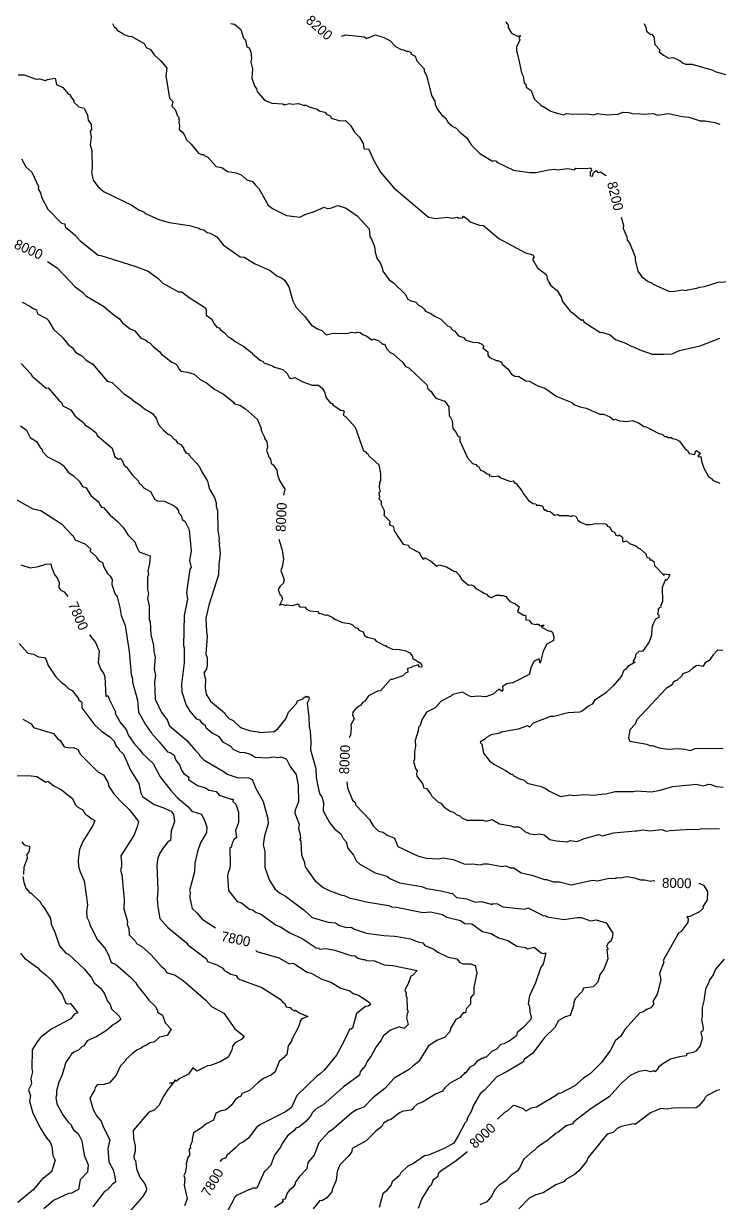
# Model space of a CAD drawing. Extents: x 9339 to 13216, y 3769 to 6935.
# Drawn here: x 10746 to 11283, y 4616 to 5526 of the extents above; entities that cross this region are included whole.
import ezdxf
from ezdxf.enums import TextEntityAlignment as Align

# ---------------------------------------------------------------- set-up
doc = ezdxf.new("R2010")
doc.units = 0
doc.header["$MEASUREMENT"] = 0
for name, color, linetype in [('DTM_SURFACE_CON', 9, 'Continuous'), ('DTM_SURFACE_ICON', 251, 'Continuous'), ('DTM_TEXT_ICON', 251, 'Continuous')]:
    doc.layers.add(name, color=color, linetype=linetype)
doc.styles.add('TMODELF', font='tmodelf')

msp = doc.modelspace()

# ---------------------------------------------------------------- linework, layer by layer
at = {"layer": 'DTM_SURFACE_CON', "linetype": 'Continuous', "flags": 128}
for points, elevation in [([(10814.46, 5526.04), (10815.77, 5523.34), (10816.77, 5522.8), (10817.97, 5520.87), (10822.33, 5518.34), (10823.07, 5517.43), (10827.46, 5515.94), (10828.81, 5516.24), (10838.84, 5510.71), (10840.28, 5507.63), (10843.76, 5505.92), (10846.68, 5501.79), (10851.63, 5497.14), (10856.27, 5491.54), (10855.48, 5485.53), (10858.46, 5468.35), (10861.03, 5465.84), (10860.23, 5462.17), (10862.73, 5459.77), (10864.48, 5454.72), (10865.76, 5453.54), (10865.25, 5452.68), (10865.96, 5451.53), (10865.52, 5449.96), (10866.15, 5447.09), (10865.86, 5444.19), (10868.1, 5442.37), (10869.94, 5439.84), (10871.46, 5436.21), (10875.02, 5433.02), (10880.88, 5426.08), (10883.08, 5425.07), (10884.73, 5425.05), (10885.74, 5423.88), (10887.61, 5423.18), (10894.52, 5415.66), (10898.82, 5415.03), (10903.09, 5411.87), (10909.77, 5410.83), (10913.81, 5409.38), (10918.03, 5405.45), (10922.51, 5404.03), (10924.65, 5401.17), (10927.28, 5398.84), (10934.5, 5385.77), (10937.93, 5383.19), (10948.74, 5377.77), (10958.82, 5376.56), (10963.48, 5378.88), (10969.52, 5380.75), (10977.75, 5384.22), (10980.08, 5383.39), (10982.52, 5383.6), (10988.18, 5385.51), (10994.69, 5383.43), (11003.11, 5377.74), (11012.33, 5367.69), (11012.89, 5361.61), (11014.31, 5359.57), (11016.61, 5354.02), (11016.97, 5349.69), (11018.23, 5344.98), (11020.85, 5341.36), (11022.44, 5337.56), (11022.94, 5334.85), (11027.84, 5328.2), (11031.11, 5325.96), (11040.1, 5317.07), (11042.35, 5313.41), (11043.96, 5312.32), (11048.38, 5310.96), (11050.61, 5308.74), (11053.01, 5307.43), (11054.96, 5305.63), (11055.93, 5303.99), (11059.58, 5302.64), (11063.08, 5300.19), (11067.66, 5297.9), (11072.84, 5292.75), (11075.55, 5291.77), (11075.76, 5290.77), (11077.14, 5289.05), (11078.2, 5288.94), (11081.29, 5285.06), (11085.19, 5283.8), (11087.13, 5281.81), (11092.5, 5280.12), (11096.46, 5279.94), (11099.34, 5278.72), (11100.82, 5277.18), (11100.14, 5275.83), (11103.94, 5272.58), (11104.09, 5270.14), (11104.93, 5268.64), (11110.39, 5265.93), (11111.64, 5266.04), (11114.6, 5264.72), (11114.96, 5263.14), (11119.59, 5259.36), (11122.3, 5255.56), (11124.7, 5253.93), (11127.96, 5253.56), (11133.21, 5250.29), (11135.91, 5250.04), (11142.46, 5246.36), (11148.07, 5244.57), (11157.22, 5238.27), (11168.76, 5233.65), (11170.91, 5231.9), (11175.28, 5230.16), (11179.94, 5229.3), (11190.44, 5224.66), (11193.43, 5224.61), (11197.96, 5222.57), (11201.05, 5220.31), (11202.52, 5220.63), (11205.43, 5219.52), (11211.11, 5219.07), (11215.39, 5219.6), (11220.21, 5217.98), (11224.53, 5215.02), (11225.99, 5214.89), (11235.47, 5209.86), (11238.66, 5208.93), (11240.13, 5207.34), (11241.75, 5207.4), (11243.14, 5206.6), (11245.33, 5206.53), (11246.44, 5205.87), (11249.07, 5205.43), (11251.78, 5203.84), (11255.95, 5198.02), (11258.08, 5196.68), (11259.4, 5194.35), (11263.72, 5193.57), (11264.15, 5195.75), (11265.02, 5196.63), (11267.73, 5194.43), (11265.95, 5192.09), (11266.19, 5191.72), (11268.39, 5191.89), (11268.84, 5188.28), (11270.54, 5182.85), (11274.15, 5176.49), (11277.37, 5174.35), (11277.32, 5173.78), (11282.82, 5171.4)], 2474.98), ([(10905.52, 5526.1), (10908.43, 5525.44), (10913.55, 5521.3), (10915.59, 5514.8), (10917, 5513.14), (10918.15, 5508.02), (10919.78, 5507.25), (10921.08, 5503.85), (10921.76, 5499.25), (10921.2, 5496.32), (10922.52, 5491.09), (10922.01, 5483.92), (10923.85, 5477.81), (10925.47, 5475.61), (10925.96, 5473.56), (10931.65, 5466.97), (10937.32, 5464.56), (10945.85, 5464.14), (10946.93, 5463.36), (10951.05, 5464.34), (10953.09, 5463.9), (10957.9, 5464.19), (10962.39, 5462.76), (10963.17, 5463.17), (10966.05, 5461.73), (10972.22, 5459.88), (10973.75, 5458.53), (10978.33, 5457.74), (10979.44, 5455.98), (10982.36, 5454.89), (10983.45, 5452.91), (10989.85, 5450.97), (10994.27, 5451.26), (10998.19, 5447.1), (11001.01, 5442.06), (11004.96, 5438.45), (11007.78, 5433.36), (11008.44, 5429.47), (11009.71, 5429.06), (11011.95, 5429.39), (11016.19, 5419.71), (11021.05, 5411.2), (11031.43, 5399.26), (11058.21, 5376.5), (11063.82, 5375.69), (11072.66, 5376.59), (11076.52, 5375.85), (11080.62, 5376.55), (11081.49, 5375.78), (11084.4, 5376.1), (11085.23, 5377.29), (11088.39, 5375.18), (11090.01, 5372.99), (11097.58, 5370.38), (11100.63, 5370.05), (11112.51, 5360.11), (11133.13, 5349.06), (11138.68, 5347.64), (11139.64, 5345.77), (11138.35, 5344.27), (11142.19, 5337.41), (11148.99, 5332.48), (11149.82, 5330.4), (11149.58, 5329.9), (11150.91, 5326.47), (11152.58, 5323.79), (11157.55, 5319.93), (11160.63, 5314.8), (11161.66, 5311.57), (11167.36, 5304.05), (11170.13, 5302.37), (11174.05, 5298.56), (11176.35, 5297.18), (11176.88, 5297.57), (11178.24, 5295.46), (11190.47, 5287.94), (11192.71, 5287.69), (11198.23, 5285.87), (11202.48, 5282.11), (11210.2, 5279.29), (11215.06, 5276.74), (11216.33, 5276.57), (11221.15, 5274.12), (11230.63, 5271), (11239.45, 5270.77), (11246.28, 5271.26), (11251.84, 5273.7), (11267.7, 5277.4), (11283.03, 5283.22)], 2487.17), ([(11117.75, 5527.53), (11118.53, 5525.87), (11119, 5526.38), (11119.06, 5525.51), (11119.64, 5525.09), (11119.73, 5523.02), (11122.14, 5518.6), (11126.83, 5516.33), (11129, 5516.83), (11128.81, 5515.94), (11127.78, 5515.38), (11128.55, 5513.47), (11125.99, 5507.88), (11126.02, 5505.12), (11128.27, 5496.83), (11129.99, 5487.92), (11131.14, 5485.46), (11132.12, 5480.21), (11133.36, 5479.26), (11133.55, 5476.83), (11137.52, 5474.26), (11139.75, 5468.01), (11145.8, 5461.94), (11146.47, 5462.32), (11152.66, 5458.44), (11157.34, 5456.76), (11162.65, 5455.56), (11164.31, 5456.46), (11170.16, 5455.99), (11180.17, 5456.36), (11185.64, 5455.57), (11188.6, 5456.59), (11195.78, 5455.63), (11204.25, 5456.12), (11208.32, 5457.67), (11212.75, 5457.45), (11216.41, 5456.37), (11220.27, 5456.62), (11223.53, 5455.95), (11231.66, 5456.46), (11234.98, 5455.42), (11243.64, 5456.65), (11253.88, 5454.33), (11258.92, 5453.74), (11267.73, 5450.98), (11271.55, 5450.88), (11279, 5449.69), (11282.88, 5448.48)], 2511.55), ([(11224.52, 5526.02), (11225.78, 5522.91), (11226.27, 5520.19), (11229.71, 5517.53), (11230.56, 5517.84), (11231.91, 5515.73), (11232.77, 5509.92), (11236.77, 5505.59), (11236.12, 5504.18), (11239.51, 5501.52), (11243.5, 5499.36), (11246.97, 5499.67), (11252.24, 5497.26), (11254.22, 5495.61), (11256.53, 5494.53), (11261.7, 5494.58), (11277.58, 5490.1), (11279.26, 5488.9), (11288.19, 5486.41)], 2523.74), ([(10741.57, 5486.46), (10746.29, 5486.51), (10755.53, 5483.14), (10758.19, 5483.29), (10762.8, 5482.06), (10764.3, 5482.92), (10770.2, 5483.92), (10771.21, 5479.09), (10776.09, 5476.55), (10780.42, 5471.59), (10782.1, 5471.08), (10782.01, 5469.93), (10784.55, 5466.24), (10784.7, 5465.38), (10788.54, 5461.66), (10792.62, 5460.8), (10795.06, 5455.33), (10795.7, 5451.56), (10797.95, 5448.16), (10798.14, 5444.3), (10797.33, 5442.87), (10797.86, 5438.48), (10797.23, 5432.53), (10798.5, 5428.04), (10798.84, 5414.18), (10798.28, 5411.06), (10799.61, 5405.15), (10803.11, 5400.36), (10808.13, 5396.06), (10829.4, 5385.88), (10835.13, 5381.99), (10838.72, 5380.71), (10840.46, 5379.14), (10850.16, 5374.91), (10858.06, 5372.44), (10873.87, 5370.21), (10881.07, 5368.09), (10881.95, 5367.34), (10884.96, 5366.77), (10887.59, 5364.9), (10889.79, 5364.29), (10894.94, 5361.37), (10899.78, 5355.29), (10912.97, 5346.09), (10916.07, 5345.82), (10924.61, 5340.68), (10936.14, 5335.54), (10941.22, 5331.39), (10945.35, 5329.48), (10947.41, 5327.83), (10950.46, 5322.8), (10953.48, 5312.1), (10956.15, 5306.95), (10962.69, 5299.88), (10967.93, 5293.36), (10972.48, 5290.53), (10975.9, 5289.06), (10979.38, 5285.75), (10984.61, 5287.07), (10995.45, 5286.94), (10998.93, 5287.89), (11002.1, 5287.37), (11002.7, 5287.79), (11005.61, 5287.51), (11007.5, 5286.04), (11010.72, 5284.82), (11014.73, 5281.71), (11015.3, 5282.65), (11019.53, 5281.52), (11022.8, 5278.61), (11024.18, 5278.53), (11026.36, 5274.87), (11028.76, 5272.21), (11031.03, 5271.24), (11038.3, 5264.4), (11040.45, 5261.51), (11043.01, 5260.36), (11056.97, 5247.12), (11057.62, 5244.23), (11060.22, 5242.18), (11061.79, 5239.4), (11063.91, 5236.92), (11070.74, 5234.56), (11073.92, 5230.32), (11074.03, 5223.27), (11074.92, 5222.49), (11076.37, 5219.36), (11076.93, 5213.47), (11079.42, 5210.58), (11080.89, 5207.72), (11082.27, 5207.18), (11082.27, 5204.13), (11088.34, 5190.93), (11092.15, 5186.62), (11094.65, 5185.77), (11095.53, 5184.64), (11096.96, 5183.94), (11098.2, 5181.43), (11100.65, 5180.62), (11103.49, 5178.69), (11105.24, 5178.34), (11105.11, 5176.99), (11108.65, 5176.54), (11112, 5177.15), (11114.04, 5175.4), (11121.39, 5172.65), (11123.39, 5173.19), (11124.78, 5171.36), (11125.78, 5171), (11130.23, 5165.56), (11131.37, 5163.07), (11135.25, 5157.92), (11138.71, 5155.8), (11141.07, 5155.53), (11141.59, 5154.47), (11143.82, 5154.46), (11146.11, 5153.63), (11147.44, 5150.5), (11148.22, 5150.99), (11149.79, 5149.72), (11151.94, 5149.61), (11155.3, 5146.77), (11157.87, 5147.11), (11159.38, 5146.5), (11166.32, 5146.38), (11167.94, 5145.74), (11169.48, 5146.33), (11171.88, 5146), (11173.36, 5142.7), (11175.96, 5140.98), (11179.94, 5139.54), (11183.68, 5139.52), (11186.73, 5140.22), (11194.81, 5140.03), (11195.77, 5139.35), (11196.36, 5138.08), (11198.13, 5137.38), (11199.5, 5134.62), (11201.8, 5133.66), (11202.79, 5131.37), (11204.42, 5130.84), (11205.21, 5131.49), (11207.78, 5129.69), (11207.83, 5126.5), (11208.51, 5126.17), (11211.06, 5126.93), (11213.23, 5124.86), (11218.25, 5122.94), (11220, 5121.37), (11221.45, 5120.81), (11226.02, 5116.65), (11226.04, 5115.5), (11226.95, 5114.12), (11228.6, 5113.75), (11228.83, 5111.99), (11229.71, 5112.41), (11231.97, 5110.82), (11232.54, 5107.83), (11239.95, 5100.19), (11239.78, 5101.29), (11244.48, 5101), (11243.08, 5097.91), (11241.49, 5096.23), (11241.12, 5096.95), (11238.48, 5090.9), (11238.72, 5080.04), (11237.2, 5076.52), (11237.38, 5075.74), (11236.18, 5075.23), (11235.94, 5074.33), (11235.09, 5073.78), (11235.68, 5073.04), (11234.85, 5070.46), (11235.93, 5069.57), (11235.89, 5067.65), (11233.4, 5066.45), (11231.3, 5062.35), (11230.61, 5059.55), (11230.24, 5054.2), (11228.49, 5049.04), (11223.52, 5041.77), (11220.37, 5041.55), (11218.23, 5039.35), (11217.69, 5036.85), (11215.92, 5033.8), (11217.7, 5033.34), (11211.89, 5030.04), (11210.23, 5027.64), (11208.54, 5026.64), (11207.21, 5022.52), (11200.64, 5014.96), (11195.12, 5009.54), (11186.27, 5003.7), (11184.45, 5000.73), (11181.61, 4999.21), (11176.83, 4995.35), (11174.69, 4994.7), (11166.05, 4994.27), (11154.99, 4991.31), (11152.29, 4991.37), (11139, 4986.14), (11136.2, 4983), (11134.5, 4984.21), (11127.5, 4981.5), (11114.22, 4979.34), (11113.29, 4978.35), (11106.56, 4977.21), (11102.97, 4975.05), (11101.41, 4973.52), (11098.34, 4971.9), (11098.05, 4971.23), (11099.32, 4969.92), (11100.52, 4963.13), (11105.31, 4957.16), (11108.61, 4954.52), (11117.5, 4949.74), (11121.95, 4946.79), (11123.11, 4946.94), (11123.54, 4945.94), (11127.76, 4943.38), (11131.93, 4942.12), (11134.38, 4939.96), (11145, 4937.43), (11149.05, 4935.53), (11151.09, 4934.02), (11160.09, 4929.65), (11167.62, 4930.81), (11170.38, 4930.41), (11177.96, 4931.25), (11186.6, 4930.56), (11188.88, 4931.26), (11194.98, 4931.54), (11202.27, 4933.56), (11216.44, 4933.57), (11218.33, 4934.09), (11230.34, 4933.22), (11236.98, 4934.44), (11246.77, 4937.44), (11264.99, 4939.05), (11270.25, 4937.78), (11274.36, 4939), (11276.1, 4938.89), (11280.2, 4937.34), (11285.6, 4936.93)], 2462.78), ([(10744.32, 5421.57), (10747.49, 5415.4), (10752.3, 5411.24), (10757.36, 5400.37), (10757.09, 5398.56), (10759.01, 5395.39), (10759.58, 5392.03), (10764.59, 5382.68), (10775.06, 5371.99), (10777.56, 5371.34), (10777.99, 5369.17), (10785.43, 5363.02), (10789.52, 5358.43), (10803.5, 5347.28), (10805.4, 5347.12), (10831.66, 5338.82), (10841.99, 5334.99), (10849.75, 5329.32), (10853.23, 5325.66), (10865.29, 5318.97), (10867.94, 5318.98), (10873.55, 5314.68), (10886.26, 5306.59), (10886.68, 5305.42), (10886.6, 5300.94), (10891.1, 5297.8), (10892.6, 5294.48), (10894.98, 5291.79), (10896.61, 5291.19), (10897.39, 5290.02), (10900.87, 5287.42), (10903.57, 5284.37), (10906.18, 5283), (10909.03, 5280.56), (10915.66, 5276.81), (10921.74, 5272.27), (10922.41, 5271.07), (10928.39, 5266.32), (10930.69, 5265.29), (10931.23, 5264.28), (10937.93, 5261.96), (10939.44, 5260.92), (10945.88, 5259.04), (10949.15, 5255.87), (10950.78, 5252.9), (10951.96, 5252.18), (10955.05, 5252.83), (10961.33, 5249.53), (10968.41, 5246.94), (10973.46, 5246.89), (10976.25, 5244.61), (10977.89, 5241.89), (10979.32, 5237.25), (10982.49, 5232.99), (10983.77, 5232.94), (10984.57, 5231.56), (10990.49, 5227.69), (10992.49, 5227.41), (10993.22, 5226.52), (10992.47, 5223.74), (10994.15, 5222.82), (11001.61, 5214.59), (11008.17, 5196.19), (11009.71, 5195.47), (11010.59, 5194.24), (11011.47, 5193.89), (11012.05, 5192.56), (11019.78, 5185.49), (11021.22, 5178.77), (11021.12, 5173.24), (11020.53, 5171.88), (11020.27, 5168.07), (11020.97, 5165.05), (11020.01, 5163.94), (11020.36, 5160.45), (11019.88, 5159.21), (11021.62, 5157.37), (11021.57, 5154.98), (11023.91, 5150.35), (11024.08, 5147.44), (11023.62, 5146.65), (11028.5, 5141.95), (11027.99, 5139.2), (11030.88, 5138.21), (11031.87, 5134.14), (11033.18, 5132.75), (11033.96, 5130.86), (11038.71, 5124.35), (11042.47, 5123.57), (11043.53, 5121.66), (11051.01, 5117.98), (11052.79, 5114.61), (11053.89, 5113.81), (11053.43, 5113.32), (11054.67, 5112.8), (11055.44, 5113.78), (11059.72, 5111.44), (11064.73, 5107.24), (11066.44, 5108.23), (11072.13, 5106.73), (11078.19, 5103.28), (11079.31, 5103.15), (11081.98, 5100.41), (11083.71, 5097.29), (11089.13, 5092.63), (11091.06, 5092.99), (11092.9, 5092.03), (11094.77, 5089.97), (11099.02, 5087.9), (11100.91, 5086.41), (11102.9, 5085.84), (11104.34, 5084.12), (11107.01, 5082.94), (11107.76, 5083.78), (11110.36, 5084.89), (11112.51, 5084.83), (11112.68, 5085.23), (11113.76, 5084.62), (11115.85, 5084.78), (11117.78, 5083.98), (11120.94, 5080.11), (11125.34, 5078.25), (11128.09, 5076.05), (11126.87, 5072.33), (11131.53, 5069.61), (11132.92, 5069.48), (11133.38, 5067.76), (11133.23, 5065.99), (11135.78, 5065.68), (11137.76, 5062.97), (11141.02, 5062.2), (11141.63, 5062.6), (11143.16, 5062.51), (11143.72, 5061.34), (11146.95, 5061.98), (11147.17, 5061.55), (11145.28, 5060.34), (11151.32, 5057.29), (11152.42, 5057.34), (11153.77, 5056.29), (11154.96, 5052.64), (11154.64, 5049.95), (11149.59, 5047.24), (11146.67, 5041.81), (11144.4, 5032.52), (11143.49, 5035.86), (11139.81, 5034.06), (11137.38, 5029.71), (11135.98, 5023.85), (11123.29, 5017.31), (11118.58, 5016.65), (11115.19, 5014.37), (11115.67, 5011.95), (11114.99, 5010.74), (11112.47, 5012.31), (11107.96, 5008.68), (11102.51, 5006.6), (11096.58, 5007.06), (11091.54, 5006.45), (11089.83, 5006.93), (11084.39, 5010.22), (11077.04, 5008.31), (11076.66, 5007.74), (11076.15, 5007.91), (11076.06, 5007.21), (11067.85, 5003.16), (11063.44, 4998.09), (11056.69, 4994.66), (11053.08, 4988.65), (11051.87, 4984.39), (11050.58, 4983.12), (11050.32, 4980.32), (11047.84, 4972.87), (11048.1, 4968.39), (11047.33, 4964.24), (11047.42, 4958.42), (11046.72, 4956.72), (11048.28, 4951.09), (11049.36, 4949.03), (11048.89, 4947.03), (11049.22, 4945.37), (11053.93, 4939.04), (11054.38, 4936.32), (11056.71, 4935.66), (11060.13, 4931.37), (11060.79, 4929.89), (11065.43, 4925.44), (11067.76, 4924.49), (11069.95, 4921.64), (11075, 4918.41), (11077.89, 4917.26), (11079.54, 4915.76), (11082.45, 4914.58), (11084.02, 4913.17), (11087.87, 4911.23), (11100.49, 4911.25), (11102.69, 4910.64), (11107.21, 4911.9), (11113, 4908.41), (11122.05, 4906.9), (11123.48, 4906.26), (11127.52, 4906.14), (11129.75, 4905.18), (11132.47, 4902.48), (11136.35, 4900.92), (11140.18, 4900.2), (11144.11, 4900.83), (11147.37, 4899.91), (11151.83, 4896.54), (11156.95, 4895.34), (11164.85, 4894.69), (11167.77, 4895.65), (11172.56, 4894.97), (11178.5, 4897.28), (11189.53, 4900.32), (11192.4, 4899.21), (11200.99, 4901.51), (11217.91, 4903.24), (11219.14, 4903), (11223.59, 4903.86), (11229.04, 4903.19), (11238.12, 4904.07), (11241.42, 4902.83), (11244.33, 4903.41), (11259.95, 4904.49), (11265.67, 4904.08), (11269.19, 4904.9), (11282.73, 4904.74)], 2450.59), ([(10744.65, 5310.98), (10751.23, 5307.73), (10752.71, 5306.28), (10755.78, 5305.06), (10756.53, 5302.09), (10763.63, 5298.3), (10764.87, 5297.11), (10768.93, 5290.1), (10776.16, 5283.61), (10780.15, 5278.36), (10783.54, 5275.85), (10785.95, 5272.44), (10790.69, 5269.68), (10794.19, 5266.17), (10799.14, 5263.28), (10810.41, 5250.15), (10814.09, 5248.99), (10823.02, 5240.63), (10829.59, 5236.28), (10829.81, 5235.43), (10835.59, 5231.84), (10839.25, 5228.63), (10845.25, 5225.2), (10848.08, 5221.55), (10849.96, 5216.66), (10853.76, 5212.26), (10857.28, 5209.22), (10859.33, 5208.2), (10862.15, 5205.18), (10863.09, 5204.72), (10864.48, 5202.37), (10867.35, 5200.92), (10869.57, 5198.08), (10869.23, 5197.87), (10870.89, 5194.7), (10873.29, 5194.05), (10873.31, 5193.15), (10881.4, 5184.56), (10883.39, 5180.02), (10887.61, 5173), (10889.03, 5167.22), (10893.19, 5160.2), (10894.34, 5156.3), (10894.51, 5153.37), (10895.49, 5150.3), (10895.82, 5134.86), (10896.78, 5128.74), (10896.55, 5126.88), (10896.94, 5125.17), (10896.65, 5124.21), (10897.5, 5117.04), (10896.48, 5108.34), (10896.28, 5100.59), (10888.68, 5077.17), (10886.55, 5067.28), (10886.94, 5056.87), (10887.51, 5053.29), (10886.48, 5039.42), (10887.51, 5036.94), (10887.44, 5030.73), (10886.91, 5028.18), (10884.96, 5024.76), (10886.19, 5020.21), (10886, 5013.33), (10886.74, 5008.5), (10890.05, 5003.15), (10900.81, 4994.29), (10901.78, 4992.43), (10904.6, 4989.65), (10907.63, 4988.23), (10913.27, 4982.8), (10920.99, 4980.16), (10926.99, 4979.52), (10928.08, 4978.88), (10939.06, 4979.67), (10942.1, 4981.93), (10948.12, 4989.59), (10950.11, 4994.7), (10956.48, 5001.47), (10957.09, 5003.35), (10961.53, 5005.04), (10961.56, 5005.58), (10963.92, 5007.08), (10964.96, 5006.17), (10965.49, 5006.66), (10966.14, 5006.08), (10965.87, 5004.21), (10964.7, 5001.62), (10965.91, 4990.84), (10966.05, 4983.58), (10966.85, 4980.08), (10967.56, 4971.47), (10967.13, 4965.72), (10971.27, 4951.2), (10971.57, 4944.16), (10973.52, 4933.86), (10974.47, 4931.33), (10976.03, 4929.34), (10977.08, 4924.81), (10976.87, 4918.44), (10981.86, 4909.55), (10985.68, 4904.77), (10990.63, 4900.7), (10992.43, 4897.32), (10994.79, 4894.7), (10995.88, 4889.65), (11000.28, 4884.43), (11002.55, 4879.78), (11005.23, 4877.37), (11017.04, 4870.71), (11026.15, 4868.15), (11028.45, 4866.35), (11035.9, 4862.95), (11052.85, 4860.09), (11056.84, 4858.51), (11067.71, 4856.94), (11076.81, 4854.69), (11079.84, 4851.66), (11087.82, 4850.54), (11094.25, 4848.18), (11098.92, 4848.55), (11107.45, 4846.31), (11107.61, 4847), (11111.42, 4846.82), (11115.46, 4844.41), (11132.47, 4842.71), (11134.75, 4843.61), (11143.65, 4839.4), (11146.85, 4837.41), (11148.52, 4837.76), (11149.77, 4836.68), (11162.82, 4834.61), (11172.94, 4836.24), (11176.16, 4836.24), (11183.27, 4833.7), (11187.42, 4834.57), (11195.33, 4832.02), (11200.37, 4824.22), (11199.86, 4820.68), (11199, 4818.35), (11196.72, 4816.37), (11195.58, 4814.05), (11196.79, 4811.85), (11195.82, 4811.2), (11196.56, 4804.32), (11193.42, 4796.31), (11190.38, 4792.08), (11188.74, 4786.27), (11185.3, 4782.83), (11177.71, 4781.72), (11176.84, 4779.1), (11171.41, 4773.46), (11170.32, 4770.86), (11169.99, 4768.01), (11167.51, 4760.53), (11163.72, 4759.52), (11158.13, 4756.5), (11156.02, 4751.64), (11147.79, 4743.67), (11138.64, 4731.7), (11132.28, 4726.96), (11130.86, 4724.7), (11118.77, 4717.41), (11110.83, 4713.32), (11101.53, 4703.07), (11098.08, 4700.17), (11092.72, 4690.92), (11091.43, 4687.13), (11088.29, 4681.71), (11087.64, 4678.88), (11086.13, 4677.5), (11081.42, 4668.26), (11077.69, 4662.17), (11070.33, 4657.92), (11058.21, 4652.83), (11055.14, 4652.3), (11046.57, 4646.52), (11042.23, 4644.47), (11036.86, 4639.27), (11035.71, 4637.25), (11030.13, 4632.21), (11029.45, 4630.11), (11025.78, 4625.25), (11022.95, 4623.13), (11020.07, 4612.51)], 2426.21), ([(10743.86, 5263.6), (10751.22, 5255.95), (10752.44, 5253.85), (10763.19, 5244.69), (10764.72, 5244.93), (10773.06, 5235.28), (10775.13, 5233.63), (10776.06, 5231.15), (10782.32, 5228.02), (10785.76, 5223.05), (10792.57, 5217.58), (10793.04, 5216.25), (10798.07, 5213.32), (10801.46, 5210.39), (10802.66, 5208.22), (10814.25, 5198.35), (10816.22, 5191.7), (10818.95, 5189.83), (10820, 5190.03), (10820.28, 5190.63), (10821.73, 5189.44), (10823.48, 5185.26), (10825.33, 5183.64), (10829.82, 5177.44), (10834.57, 5173), (10834.87, 5171.6), (10837.84, 5168.83), (10838.05, 5168.12), (10843.65, 5164.95), (10847.12, 5158.79), (10849.26, 5157.72), (10854.65, 5157.5), (10861.95, 5153.9), (10863.76, 5152.42), (10865.3, 5149.94), (10865.37, 5148.69), (10867.4, 5146.31), (10868.16, 5143.32), (10870.2, 5142.01), (10873.65, 5135.35), (10875.03, 5118.86), (10873.74, 5111.64), (10875.03, 5106.42), (10874.14, 5105.09), (10871.47, 5086.9), (10872.32, 5081.74), (10869.63, 5069.19), (10869.26, 5046.08), (10869.8, 5044.23), (10869.66, 5032.87), (10867.58, 5016.38), (10867.81, 5010.38), (10871.22, 4999.96), (10874.04, 4995.42), (10879.04, 4989.63), (10881.45, 4988.79), (10883.05, 4986.38), (10885.76, 4985.02), (10886.54, 4982.78), (10891.44, 4978.82), (10896.43, 4975.95), (10899.37, 4971.9), (10905.24, 4968.62), (10907.75, 4965.86), (10912.47, 4963.87), (10916.64, 4963.45), (10921.31, 4961.97), (10924.51, 4960.06), (10933.85, 4959.42), (10938.74, 4960.13), (10941.78, 4959.7), (10944.29, 4960.19), (10947.78, 4958.95), (10949.01, 4957.95), (10951.64, 4952.3), (10956.15, 4946.65), (10957.71, 4938.2), (10957.83, 4925.58), (10955.36, 4918.94), (10955.04, 4916.86), (10958.38, 4908.15), (10957.83, 4904.96), (10959.15, 4900.17), (10959.53, 4896.87), (10958.69, 4896.36), (10959.65, 4895.16), (10960.25, 4884.37), (10962.36, 4879.35), (10963.16, 4875.37), (10970.42, 4864.69), (10976.99, 4859.32), (10981.54, 4856.97), (10991.32, 4853.4), (10993.15, 4853.22), (10997.68, 4851.12), (11001.77, 4850.5), (11010.24, 4848.26), (11027.52, 4845.43), (11029.77, 4844.42), (11033.39, 4844.15), (11053.77, 4840.12), (11059.62, 4840.52), (11069.11, 4838.64), (11072.25, 4836.56), (11082.79, 4833.88), (11086.34, 4831.66), (11091.74, 4831.27), (11099.9, 4825.4), (11106.58, 4823.97), (11112.08, 4820.64), (11119.38, 4818.43), (11126.45, 4814.23), (11133.05, 4813.07), (11134.54, 4812.09), (11139.65, 4813.47), (11145.22, 4809.05), (11147.05, 4808.38), (11148.84, 4808.92), (11146.76, 4800.22), (11144.91, 4798.03), (11140.64, 4785.89), (11136.12, 4775.8), (11135.15, 4769.82), (11136, 4767.64), (11136.27, 4763.81), (11137.52, 4759.32), (11136.78, 4757.4), (11131.15, 4751.41), (11126.24, 4747.19), (11126.68, 4746.94), (11125.99, 4744.84), (11120.53, 4740.8), (11116.44, 4738.76), (11114, 4738.33), (11110.56, 4734.7), (11107, 4732.76), (11102.33, 4728.33), (11101.26, 4728.6), (11100.67, 4727.41), (11099.23, 4727.49), (11095.5, 4725.13), (11093.09, 4722.34), (11090.07, 4720.65), (11086.58, 4715.8), (11086.06, 4716.65), (11085.55, 4715.17), (11083.82, 4713.98), (11082.99, 4712.72), (11074.67, 4708.31), (11070.77, 4704.81), (11068.94, 4702.22), (11063.65, 4699.85), (11053.46, 4693.75), (11049.49, 4692.16), (11046.73, 4689.74), (11046.6, 4688.77), (11044.83, 4687.63), (11039.04, 4686.78), (11036.38, 4685.89), (11028.77, 4680.04), (11027.32, 4679.94), (11023.52, 4677.5), (11022.11, 4675.03), (11017.5, 4671.29), (11010.1, 4663.96), (10999.32, 4658.04), (10999.04, 4655.76), (10996.99, 4652.61), (10989.92, 4645.36), (10987.71, 4640.21), (10986.85, 4633.43), (10983.87, 4626.49), (10983.64, 4624.56), (10979.65, 4619.84), (10975.82, 4617.55), (10974.4, 4617.82), (10969.12, 4611.38)], 2414.02), ([(10743.41, 5215.61), (10748.17, 5212.25), (10751.04, 5206.55), (10755.72, 5203.62), (10758.56, 5198.98), (10759.83, 5197.89), (10760.33, 5196.78), (10760.08, 5195.98), (10764.29, 5191.76), (10774.15, 5186.72), (10777.28, 5184.52), (10777.45, 5183.59), (10780.11, 5179.98), (10784.47, 5177.1), (10788.83, 5172.81), (10791.25, 5168.69), (10794.01, 5167.83), (10797.6, 5161.89), (10803.94, 5156.66), (10804.68, 5154.62), (10806.07, 5152.83), (10807.53, 5152.53), (10812.61, 5146.56), (10818.14, 5142.1), (10822.93, 5136.97), (10826.16, 5131.51), (10831.61, 5126.22), (10833.14, 5122.02), (10835.07, 5118.5), (10843.46, 5115.25), (10843.06, 5109.12), (10841.72, 5103.68), (10842.21, 5100.78), (10841.42, 5098.73), (10841.46, 5089.42), (10842.21, 5086.29), (10841.31, 5082.46), (10842.64, 5076.72), (10842.79, 5065.9), (10843.48, 5064.56), (10844.09, 5054.33), (10846.12, 5046.49), (10846.23, 5041.39), (10847.29, 5036.83), (10846.62, 5027.95), (10847.5, 5022.89), (10846.72, 5018.02), (10847.44, 5004.66), (10852.18, 4994.47), (10856.73, 4988.73), (10858.44, 4984.23), (10871.48, 4973.08), (10878.36, 4965.02), (10881.04, 4962.52), (10882.01, 4960.69), (10885.06, 4957.76), (10899.7, 4949.28), (10902.79, 4946.93), (10910.7, 4944.24), (10919.64, 4943.92), (10922.15, 4942.6), (10924.94, 4935.85), (10930.79, 4925.87), (10934.33, 4912.56), (10934.54, 4908.58), (10931.7, 4899.26), (10930.71, 4892.37), (10932.07, 4887.09), (10931.9, 4874.99), (10935.28, 4865.44), (10939.66, 4858.36), (10943.25, 4855.2), (10947.78, 4852.64), (10962.37, 4841.99), (10968.47, 4836.28), (10980.89, 4832.55), (10986.52, 4832.24), (10989.59, 4830.05), (10995, 4828.58), (10998.53, 4828.9), (11001.07, 4827.3), (11010.36, 4824.28), (11023.65, 4822.39), (11032.12, 4821.95), (11044.43, 4819.91), (11050, 4817.36), (11053.76, 4816.64), (11055.39, 4814.72), (11062.33, 4811.73), (11065.44, 4809.46), (11073.43, 4805.6), (11080.06, 4804.38), (11082.39, 4801.52), (11085.07, 4800.49), (11090.54, 4800.56), (11094.17, 4799.09), (11095.53, 4793.45), (11093.09, 4782.26), (11093.11, 4777.44), (11090.56, 4774.18), (11090.73, 4769.45), (11087.28, 4765.75), (11086.65, 4762.8), (11084.85, 4762.58), (11082.4, 4759.15), (11079.29, 4757.47), (11075.78, 4751.51), (11074.45, 4747.66), (11070.58, 4743.78), (11065.05, 4741.53), (11058.33, 4737.33), (11050.83, 4725.23), (11046.01, 4721.63), (11043.19, 4718.86), (11031.74, 4712.2), (11024.4, 4704.28), (11015.27, 4697.14), (11008.27, 4689.98), (11002.7, 4687.81), (10998.97, 4685.51), (10983.51, 4672.16), (10980.95, 4670.63), (10973.63, 4662.43), (10969.88, 4652.77), (10965.03, 4647.22), (10964.32, 4642.45), (10958.73, 4636.38), (10955.36, 4631.69), (10955.36, 4630.87), (10953.7, 4628.21), (10950.8, 4625.71), (10949.25, 4623.63), (10947.66, 4619.05), (10945.58, 4618.58), (10946.15, 4616.98), (10939.53, 4612.44)], 2401.82), ([(10739.67, 5158.97), (10753.03, 5151.69), (10759.26, 5150.15), (10775.21, 5139.87), (10783.13, 5131.39), (10783.88, 5131.06), (10785.57, 5127.59), (10793.21, 5124.61), (10797.37, 5120.75), (10797.1, 5118.78), (10802.17, 5114.59), (10802.58, 5113.13), (10804.12, 5111.33), (10806.67, 5110.06), (10807.79, 5106.54), (10810.65, 5101.6), (10812.66, 5099.65), (10814.06, 5097.05), (10813.92, 5093.14), (10816.14, 5086.32), (10818.01, 5083.57), (10820.22, 5075.4), (10821.01, 5069.31), (10824.28, 5061.64), (10827.22, 5041.57), (10828.86, 5023.75), (10829.82, 5020.36), (10829.83, 5017.83), (10833.62, 5004), (10834.49, 4994.62), (10839.92, 4985.08), (10844.5, 4978.35), (10850.55, 4971.86), (10856.78, 4964.13), (10858.81, 4963.66), (10861.91, 4961.57), (10863.33, 4957.73), (10866.15, 4953.96), (10867.69, 4949.84), (10869.56, 4947.44), (10873.41, 4944.62), (10873.19, 4942.78), (10879.91, 4938.15), (10886.27, 4936.31), (10888.71, 4934.55), (10894.5, 4933.34), (10896.61, 4930.64), (10905.85, 4927.57), (10907.6, 4927.43), (10907.29, 4925.81), (10909.47, 4923.76), (10911.68, 4917.55), (10911.61, 4909.51), (10909.37, 4903.44), (10910.22, 4898.05), (10908.08, 4896.3), (10906.81, 4893.5), (10906.08, 4890.38), (10904.93, 4889.98), (10905.33, 4877.69), (10904.86, 4873.85), (10903.87, 4871.91), (10903.17, 4868.17), (10903.82, 4856.97), (10910.5, 4848.5), (10913.91, 4847.53), (10920.15, 4842.8), (10922.43, 4842.24), (10925.35, 4840.2), (10928.55, 4839.03), (10940.76, 4830.38), (10943.95, 4828.96), (10951.17, 4824.31), (10960.73, 4819.96), (10971.64, 4812.93), (10973.5, 4812.63), (10974.38, 4811.85), (10979.06, 4812.26), (10985.84, 4810.96), (10998.29, 4806.88), (11001.42, 4806.64), (11003.72, 4804.98), (11007.57, 4803.77), (11008.96, 4803.77), (11010.46, 4803.06), (11016.53, 4802.93), (11023.94, 4799.73), (11030.65, 4799.32), (11049.42, 4795.39), (11046.18, 4791.81), (11044.57, 4791.09), (11042.54, 4785.16), (11039.97, 4780.41), (11040.94, 4777.86), (11040.81, 4776.69), (11041.58, 4774.48), (11041.83, 4765.61), (11042.42, 4763.43), (11041.69, 4762.05), (11041.16, 4758.95), (11042.57, 4753.65), (11039.52, 4750.72), (11035.67, 4751.91), (11028.82, 4749.3), (11023.56, 4744.99), (11021.53, 4741.3), (11017.74, 4736.36), (11013.68, 4728.97), (11011.08, 4725.68), (11008.45, 4720.29), (11007.17, 4719.48), (11005.45, 4717.11), (11005.03, 4714.54), (10992.39, 4705.4), (10976.82, 4691.7), (10971.58, 4688.52), (10968.67, 4685.77), (10967.26, 4683.04), (10963.66, 4678.91), (10957.9, 4674.34), (10956.16, 4673.93), (10954.27, 4671.63), (10949.54, 4667.85), (10945.26, 4661.85), (10943.94, 4658.93), (10939.42, 4652.83), (10936.48, 4645.25), (10932.51, 4640.79), (10931.6, 4640.54), (10925.71, 4627.51), (10922.32, 4627.38), (10920.64, 4626.27), (10920.07, 4626.48), (10910.7, 4621.91), (10908.76, 4620.35), (10902.49, 4608.01)], 2389.63), ([(10742.5, 5047.59), (10749.16, 5040.27), (10753.53, 5039.39), (10757.34, 5037.4), (10762.06, 5036.89), (10763.28, 5035.05), (10764.77, 5030.58), (10770.85, 5021.95), (10775.28, 5017.34), (10777.33, 5016.07), (10780.8, 5012.66), (10783.45, 5011.38), (10788.14, 5005.1), (10788.24, 5004.15), (10790.16, 5003.03), (10790.7, 5001.92), (10790.79, 4998), (10800.93, 4984.69), (10805.82, 4980.25), (10812.68, 4975.43), (10815.78, 4972.35), (10817.32, 4968.43), (10818.8, 4967.18), (10819.62, 4965.32), (10822.9, 4962.17), (10828.21, 4949.88), (10834.66, 4939.66), (10836.4, 4932.12), (10837.69, 4929.55), (10846.58, 4923.38), (10853.16, 4921.18), (10859.6, 4918.23), (10861.55, 4915.61), (10862.26, 4910.42), (10859.66, 4902.81), (10859.12, 4895.77), (10857.47, 4894.94), (10853.75, 4890.36), (10850.92, 4885.78), (10849.38, 4882.04), (10848.68, 4876.77), (10849.42, 4857.59), (10848.92, 4850.65), (10849.45, 4844.36), (10850.97, 4835.58), (10856.93, 4828.91), (10871.61, 4816.64), (10872.59, 4815.11), (10886.91, 4804.43), (10887.79, 4802.42), (10894.86, 4799.63), (10899.6, 4797.18), (10900.56, 4795.74), (10905.64, 4792.5), (10909.87, 4791.43), (10911.44, 4789.03), (10929.7, 4782.2), (10943.72, 4773.18), (10945.88, 4770.55), (10947.41, 4770.01), (10948.52, 4767.22), (10951.38, 4766.73), (10952.48, 4765.57), (10954.93, 4764.24), (10955.53, 4764.67), (10958.39, 4762.63), (10965, 4759.82), (10960.6, 4758.07), (10959.47, 4756.9), (10957.91, 4751.87), (10952.97, 4742.68), (10952.61, 4740.8), (10949.97, 4737.19), (10948.92, 4730.31), (10947.38, 4729.31), (10947.32, 4728.71), (10942.95, 4725.06), (10939.94, 4717.21), (10936.99, 4714.76), (10930.98, 4712.03), (10926.71, 4708.92), (10920.21, 4702.78), (10914.56, 4700.42), (10913.06, 4698.04), (10911.76, 4697.62), (10909.24, 4695.74), (10905.95, 4691.17), (10902.43, 4688.05), (10901.54, 4688.01), (10901.29, 4687.56), (10898.28, 4687.14), (10894.19, 4685.37), (10892.25, 4679.79), (10886.53, 4676.78), (10883.12, 4673.87), (10876.96, 4670.06), (10875.78, 4665.16), (10875.99, 4663.68), (10874.43, 4659.9), (10874.58, 4658.12), (10873.46, 4657.64), (10873.92, 4652.99), (10872.48, 4651.06), (10871.32, 4646.1), (10871.55, 4644.81), (10870.43, 4639.17), (10869.39, 4637.08), (10870.32, 4634.71), (10869.84, 4629.73), (10871.96, 4619.08), (10870.05, 4613.8)], 2365.25), ([(11285.15, 5042.19), (11281.15, 5042.39), (11277.73, 5038.92), (11274.84, 5034.52), (11271.7, 5032.64), (11269.71, 5030.03), (11266.59, 5030.65), (11264.93, 5030.34), (11262.41, 5028.99), (11259.21, 5026.12), (11254.29, 5024.28), (11253.37, 5022.53), (11250.09, 5019.25), (11248.22, 5018.62), (11246.8, 5017.26), (11246.4, 5016.14), (11241.66, 5012.88), (11218.86, 4988.66), (11217.63, 4985.46), (11213.46, 4980.94), (11212.56, 4974.99), (11213.58, 4972.26), (11226.56, 4969.91), (11229.36, 4968.78), (11230.75, 4968.9), (11236.26, 4967.09), (11242.64, 4966.01), (11250.82, 4966.69), (11255.97, 4966.17), (11260.39, 4965.04), (11263.91, 4966.53), (11285.57, 4966.89)], 2474.98), ([(10745.3, 4989.32), (10751.75, 4985.62), (10753.43, 4982.84), (10768.85, 4978.3), (10772.02, 4974.27), (10773.95, 4972.72), (10777.12, 4967.88), (10781.86, 4967.16), (10784.36, 4967.54), (10787.58, 4965.98), (10789.7, 4962.08), (10803.08, 4948.63), (10807.51, 4946.35), (10811, 4940.27), (10811.37, 4937.72), (10815.58, 4931.72), (10820.68, 4925.91), (10827.27, 4919.61), (10834.52, 4910.44), (10833.55, 4906.16), (10830.82, 4899.54), (10820.8, 4883.87), (10821.46, 4878.99), (10821.32, 4875.28), (10820.64, 4872.71), (10821.57, 4869.54), (10823.51, 4849.99), (10823.12, 4842.97), (10826.07, 4833.28), (10825.75, 4830.9), (10827.04, 4827.7), (10827.35, 4822.84), (10831.8, 4818.16), (10833.02, 4816.11), (10837.05, 4813.78), (10844.18, 4807.43), (10851.91, 4798.66), (10854.94, 4796.12), (10856, 4793.89), (10862.65, 4791.83), (10868.87, 4787.75), (10886.33, 4772.42), (10890.8, 4767.71), (10900.36, 4762.5), (10908.82, 4750.28), (10916.08, 4744.69), (10914.32, 4742.46), (10909.09, 4739.61), (10907.04, 4736.85), (10906.42, 4733.79), (10903.61, 4728.46), (10897.43, 4724.87), (10890.1, 4722.06), (10887.77, 4721.72), (10879.49, 4717.77), (10876.31, 4720.33), (10873.1, 4715.38), (10866.5, 4712.11), (10863.23, 4709.64), (10862.69, 4711.08), (10861.21, 4708.49), (10858.32, 4708.64), (10861.05, 4708.05), (10857.13, 4703.52), (10853.91, 4698.62), (10850.21, 4691.11), (10846.67, 4687.65), (10842.46, 4686.03), (10830.44, 4671.9), (10830.65, 4665.66), (10832.05, 4660.02), (10832.01, 4655.69), (10830.81, 4652.08), (10831.19, 4649.85), (10832.13, 4648.77), (10832.94, 4642.28), (10835.58, 4635.93), (10839.48, 4630.84), (10840.63, 4627.24), (10840.25, 4624.87), (10837.64, 4620.79), (10828.7, 4610.34)], 2353.06), ([(10736.09, 4945.77), (10751.59, 4945.48), (10756.02, 4944.92), (10762.9, 4940.61), (10764.66, 4941.42), (10769.25, 4937.81), (10774.99, 4934.75), (10783.58, 4928.06), (10785.62, 4923.5), (10787.7, 4921.36), (10791.62, 4919.39), (10793.6, 4915.62), (10795.24, 4914.94), (10798.45, 4912.26), (10800.71, 4911.1), (10799.18, 4907.33), (10791.46, 4894.97), (10788.95, 4888.77), (10787.91, 4880.38), (10788.31, 4875.48), (10789.41, 4871.42), (10792.62, 4864.55), (10795.26, 4846.04), (10794.48, 4840.83), (10794.54, 4836.44), (10796.37, 4833.02), (10797.02, 4830.56), (10802.84, 4819.04), (10808.5, 4812.55), (10811.28, 4807.33), (10813.5, 4801.49), (10816.68, 4800.3), (10828.58, 4790.06), (10832.28, 4786.13), (10833.76, 4783.46), (10840.53, 4775.29), (10842.43, 4772.35), (10847.39, 4767.9), (10849.04, 4764.42), (10849.11, 4763.3), (10853.1, 4760.9), (10855.08, 4755.01), (10859.97, 4749.85), (10859.12, 4749.32), (10856.68, 4745.21), (10850.6, 4743.81), (10846.85, 4740.33), (10843.45, 4739.49), (10839.73, 4737.22), (10838.17, 4736.76), (10836.62, 4735.34), (10833.27, 4733.88), (10830, 4731.66), (10824.61, 4726.69), (10824.33, 4725.29), (10820.66, 4721.78), (10817.31, 4714.68), (10812.23, 4708.69), (10808.02, 4707.42), (10802.62, 4707.12), (10801, 4705.13), (10800.64, 4703.04), (10797.02, 4696.95), (10799.43, 4687.99), (10802.4, 4682.87), (10805.68, 4679.19), (10807.61, 4674.3), (10812.41, 4664.67), (10810.81, 4658.09), (10811.64, 4647.79), (10814.96, 4641.45), (10816.22, 4636.42), (10816.66, 4632.04), (10814.8, 4630.79), (10810.61, 4626.03), (10808.39, 4624.89), (10799.36, 4612.92)], 2340.86), ([(10744.5, 4894.54), (10746, 4892.66), (10747.47, 4891.76), (10750.74, 4891.33), (10749.95, 4886.99), (10748.48, 4884.85), (10748.58, 4881.78), (10745.95, 4875.09), (10745.72, 4869.54)], 2328.67), ([(10745.25, 4867.95), (10746.02, 4863.53), (10747.64, 4858.84), (10750.71, 4855.2), (10751.42, 4855.27), (10758.72, 4848.4), (10760.1, 4845.4), (10761.88, 4843.42), (10766.5, 4835.4), (10767.01, 4831.04), (10769.83, 4824.99), (10773.54, 4814.45), (10778.52, 4808.72), (10780.38, 4807.94), (10792.76, 4796.51), (10798.22, 4789.74), (10800.18, 4785.94), (10805.3, 4781.68), (10808.12, 4777.82), (10810.66, 4771.76), (10812.61, 4769.1), (10813.79, 4765.91), (10819.48, 4760.11), (10820.93, 4757.57), (10817.14, 4754.6), (10815.32, 4753.8), (10809.68, 4748.94), (10802.34, 4744.45), (10794.93, 4741.21), (10792.35, 4737.14), (10790.78, 4736.42), (10788.28, 4733.81), (10784.69, 4732.28), (10782.52, 4730.53), (10781.61, 4728.67), (10778.38, 4724.75), (10775.63, 4714.76), (10773.11, 4709.17), (10771.31, 4702.46), (10771.3, 4699.26), (10770.63, 4697.37), (10771.61, 4692.54), (10776.15, 4684.1), (10780.25, 4678.28), (10782.7, 4676.01), (10782.72, 4675.03), (10784.73, 4672.18), (10787.92, 4669.7), (10790.81, 4664.04), (10792.68, 4652.84), (10795.76, 4645.31), (10795.27, 4639.68), (10789.5, 4633.77), (10788.18, 4626.35), (10782.68, 4623.46), (10780.41, 4623.3), (10768.84, 4618.02), (10761.35, 4611.58)], 2328.67), ([(11286.28, 4804.21), (11279.71, 4796.34), (11277.87, 4791.95), (11274.71, 4787.71), (11274.56, 4786.4), (11271.98, 4781.05), (11270.56, 4771.95), (11269.2, 4766.85), (11269.44, 4759.84), (11268.9, 4757.77), (11270.14, 4750.75), (11269.95, 4748.9), (11268.4, 4747.8), (11269.26, 4742.93), (11267.88, 4737.26), (11264.51, 4733.11), (11262.31, 4732.07), (11257.3, 4731.03), (11257.32, 4729.59), (11251.74, 4728.81), (11244.83, 4726.91), (11238.86, 4723.43), (11235.51, 4720.9), (11235.35, 4719.93), (11233, 4717.25), (11231.93, 4717.97), (11229.58, 4717.09), (11225.89, 4718.24), (11220.53, 4717.55), (11213.84, 4714.22), (11206.94, 4708.08), (11197.61, 4697.82), (11183.74, 4688.95), (11170.28, 4678.66), (11169.26, 4676.93), (11164.37, 4675.53), (11158.32, 4670.54), (11156.38, 4669.52), (11150.6, 4664.82), (11142.34, 4659.14), (11139.84, 4656.46), (11138.77, 4656.03), (11131.58, 4649.46), (11128.74, 4643.46), (11126.49, 4640.49), (11121.87, 4637.54), (11117.97, 4633.16), (11112.81, 4629.68), (11109.14, 4625.88), (11107.06, 4621.41), (11103.12, 4616.81), (11097.76, 4614.59)], 2450.59), ([(11282.92, 4703.31), (11280.57, 4702.77), (11273.21, 4698.85), (11271.38, 4697.08), (11271, 4696), (11266.46, 4690.65), (11264.37, 4689.47), (11246.71, 4689.18), (11242.02, 4688.47), (11237.43, 4688.93), (11229.46, 4685.61), (11217.63, 4676.63), (11216.23, 4676.96), (11206.81, 4674.94), (11203.71, 4673.48), (11200.67, 4670.27), (11196.03, 4669.13), (11181.26, 4651.15), (11179.99, 4648.08), (11174.18, 4640.91), (11170.85, 4637.99), (11164.23, 4634.22), (11162.67, 4632.43), (11156.41, 4629.9), (11146.64, 4623.76), (11140.91, 4622.21), (11135.83, 4619.76), (11127.98, 4611.51)], 2462.78)]:
    msp.add_lwpolyline(points, dxfattribs=dict(at, elevation=elevation))
at = {"layer": 'DTM_SURFACE_ICON', "linetype": 'Continuous', "flags": 128}
for points, elevation in [([(10990.97, 5516.37), (10994.46, 5517.26), (11008.84, 5515.63), (11010.45, 5514.42), (11017.26, 5517.25), (11023.75, 5515.34), (11028.34, 5512.98), (11032.65, 5508.22), (11037.62, 5505.67), (11038.31, 5505.88), (11040.9, 5504.64), (11042.57, 5504.76), (11044.83, 5503.6), (11044.69, 5502.7), (11048.01, 5500.95), (11049.16, 5497.35), (11054.9, 5490.97), (11054.98, 5489.55), (11056.88, 5485.23), (11060.48, 5470.49), (11062.97, 5466.09), (11063.32, 5463.59), (11065.21, 5459.69), (11068.85, 5455.06), (11071.26, 5453.16), (11073.42, 5449.52), (11076.86, 5446.53), (11079.67, 5445.31), (11082.74, 5441.94), (11087.56, 5438.08), (11091.27, 5432.27), (11097.81, 5425.6), (11107.68, 5419.87), (11109.23, 5420.38), (11110.53, 5419.92), (11110.96, 5419), (11123.9, 5412.82), (11136.36, 5410.94), (11141.04, 5411.13), (11150.71, 5413.17), (11155.5, 5413.58), (11157.46, 5413.08), (11165.64, 5414.09), (11170.77, 5413.03), (11171.88, 5414.35), (11179.8, 5414.03), (11183.09, 5414.68), (11184.29, 5412.86), (11183.64, 5411.84), (11183.03, 5411.88), (11182.79, 5408.55), (11184.7, 5408.24), (11185.61, 5411.13), (11187.5, 5412.55), (11188.87, 5410.99), (11190.78, 5411.52), (11195.23, 5408.68)], 2499.36), ([(11206.88, 5376.51), (11208.62, 5370.4), (11208.38, 5367.91), (11211.25, 5361.55), (11211.39, 5358.75), (11213.37, 5356.84), (11217.56, 5345.97), (11217.53, 5343.3), (11219.74, 5334.82), (11222.72, 5330.45), (11227.62, 5326.95), (11230.55, 5325.81), (11231.44, 5324.86), (11244.13, 5319.37), (11248.14, 5319.5), (11253.91, 5320.44), (11257.09, 5319.96), (11257.93, 5320.58), (11265.27, 5321.85), (11267.2, 5322.71), (11271.22, 5323.21), (11281.75, 5326.46), (11290.78, 5327.07)], 2499.36), ([(10764.19, 5342.41), (10771.66, 5337.6), (10785.51, 5322.76), (10791.28, 5318.78), (10793.91, 5315.79), (10807.37, 5307.98), (10814.43, 5301.91), (10819.86, 5298.15), (10821.91, 5295.36), (10827.97, 5290.47), (10831.73, 5288.89), (10836.31, 5283.23), (10840.02, 5281.99), (10841.94, 5280.06), (10843.6, 5279.29), (10846, 5276.5), (10851.06, 5272.72), (10852.06, 5271.23), (10860.23, 5264.85), (10863.03, 5263.32), (10864.54, 5261.9), (10865.56, 5259.47), (10867.06, 5257.73), (10872.38, 5257.09), (10877.41, 5255.34), (10882.18, 5251.4), (10887.03, 5248.88), (10893.36, 5243.65), (10899.83, 5240.17), (10907.75, 5233.83), (10908.58, 5232.62), (10912.59, 5231.54), (10917.09, 5228.8), (10926.22, 5220.52), (10929.09, 5213.66), (10929.06, 5211.97), (10931.6, 5206.94), (10931.64, 5205.76), (10933.42, 5203.52), (10933.99, 5199.06), (10933.13, 5196.53), (10935.24, 5191.11), (10936.22, 5189.81), (10936.89, 5186.82), (10938.54, 5185.27), (10941.13, 5181.45), (10941.62, 5177.91), (10943.35, 5173.34), (10947.28, 5166.78), (10946.23, 5162.07)], 2438.4), ([(10942.81, 5128.15), (10945.43, 5119.67), (10946.33, 5112.74), (10945.36, 5106.84), (10944.25, 5104.02), (10946.88, 5096.75), (10946.12, 5094.07), (10943.73, 5092.01), (10942.21, 5089.45), (10943.73, 5084.96), (10944.72, 5084.47), (10945.46, 5081.84), (10943.22, 5077.33), (10945.07, 5078.04), (10948.03, 5076.98), (10948.65, 5077.4), (10953.58, 5077.04), (10957.58, 5078.24), (10958.2, 5077.45), (10958.14, 5076.64), (10959.3, 5075.83), (10963.18, 5075.81), (10963.95, 5074.45), (10966.66, 5072.89), (10972.45, 5072.29), (10973.91, 5070.81), (10974.66, 5071.09), (10978.49, 5069.49), (10980.11, 5069.65), (10983.89, 5068.07), (10985.91, 5066.31), (10991.85, 5063.94), (10997.29, 5063.21), (10999.55, 5062.14), (11001.57, 5059.91), (11004.04, 5059.15), (11004.58, 5058.03), (11007.7, 5056.67), (11008.8, 5053.92), (11010.93, 5052.53), (11016.33, 5051.33), (11017.84, 5049.55), (11024.87, 5045.89), (11025.3, 5046.1), (11025.9, 5045.35), (11030.38, 5043.24), (11035.9, 5043.15), (11040.78, 5042.02), (11043.77, 5040.51), (11045.87, 5037.71), (11046.03, 5035.94), (11048.16, 5035.01), (11051.05, 5032.89), (11051.42, 5033.25), (11051.68, 5032.17), (11052.72, 5032.04), (11053.14, 5029.95), (11052.58, 5029.33), (11050.68, 5029.74), (11050.8, 5031.13), (11045.95, 5029.98), (11045.09, 5029.15), (11042.12, 5028.27), (11042.29, 5025.43), (11040.41, 5024.85), (11038.52, 5022.72), (11030.3, 5019.9), (11028.86, 5019.86), (11021.17, 5011.16), (11018.83, 5010.95), (11011.84, 5007.18), (11009.05, 5003.29), (11007.33, 5002.15), (11006.1, 5000.02), (11002.51, 4997.83), (10999.75, 4994.77), (10999.51, 4992.65), (11000.76, 4989.55), (10998.22, 4984.97), (10998.59, 4982.18), (10997.95, 4977.25), (10997.11, 4975)], 2438.4), ([(10743.67, 5108.4), (10751, 5106.08), (10757.36, 5107), (10762.94, 5108.87), (10766.74, 5109.22), (10767.26, 5106.66), (10769.93, 5100.35), (10771.72, 5098.22), (10773.24, 5094.84), (10773.02, 5090.83), (10774.44, 5089.1), (10777.05, 5087.42), (10780.02, 5084.04)], 2377.44), ([(10796.82, 5054.22), (10801.25, 5048.35), (10804.06, 5041.63), (10803.4, 5032.91), (10805.55, 5027.56), (10807.77, 5024.23), (10808.54, 5022.02), (10809.33, 5006.82), (10810.92, 5007.57), (10812.14, 5004.11), (10816.74, 4995.04), (10816.51, 4993.77), (10820.61, 4986.42), (10824.94, 4981.29), (10826.73, 4976.72), (10830.82, 4970.65), (10835.1, 4966.19), (10837.55, 4962.66), (10845.75, 4955.02), (10851.18, 4944.85), (10859.41, 4934.26), (10864.31, 4928.78), (10872.54, 4921.88), (10875.58, 4918.36), (10883.11, 4915.92), (10885.69, 4910.62), (10887.29, 4905.84), (10887.03, 4901.91), (10882.39, 4893.97), (10879.97, 4887.27), (10877.92, 4878.2), (10877.61, 4871.51), (10873.82, 4857.12), (10874.46, 4856.09), (10874.07, 4851.38), (10875.97, 4843.19), (10879.59, 4839.95), (10883.69, 4834.98), (10893.97, 4828.4)], 2377.44), ([(10995.21, 4941.02), (10995.62, 4936.17), (10999.65, 4926.66), (11001.74, 4925.06), (11002.05, 4923.03), (11012.69, 4911.91), (11015.43, 4906.85), (11019.63, 4902.97), (11023.16, 4902.11), (11026.27, 4899.67), (11032.07, 4897.48), (11034.65, 4890.98), (11050.5, 4883.5), (11056.41, 4881.98), (11066.23, 4881.46), (11069.47, 4882.33), (11077.32, 4880.92), (11086.3, 4877.52), (11092.23, 4877.76), (11098.11, 4876.83), (11100.83, 4877.7), (11104.25, 4877.55), (11114.74, 4875.68), (11117.75, 4875.99), (11121.26, 4874.52), (11124.15, 4874.53), (11129.74, 4870.83), (11137.88, 4868.84), (11147.59, 4865.57), (11149.33, 4865.61), (11154.51, 4863.77), (11159.32, 4863.79), (11168.35, 4861.44), (11184.82, 4865.11), (11188.45, 4864.48), (11197.52, 4866.67), (11202.71, 4866.33), (11203.32, 4867.04), (11206.2, 4866.75), (11211.32, 4867.97), (11217.22, 4866.97), (11221.77, 4865.22), (11225.09, 4865.27), (11229.48, 4864.33), (11231.44, 4864.81), (11232.72, 4864.59)], 2438.4), ([(11266.72, 4862.63), (11270.22, 4861.07), (11273.42, 4856.43), (11273.13, 4849.85), (11269.92, 4844.47), (11269.96, 4843.33), (11267.15, 4840.53), (11259.73, 4837.13), (11257.57, 4836.73), (11258.54, 4835.1), (11258.3, 4832.46), (11252.98, 4825.22), (11251.1, 4824.09), (11239.17, 4803.11), (11239.79, 4801.8), (11236.29, 4792.97), (11237.38, 4788.15), (11234.53, 4777.12), (11231.27, 4771.4), (11232.07, 4769.54), (11229.8, 4766.56), (11226.36, 4765.36), (11223.63, 4763.13), (11221.32, 4762.66), (11209.96, 4750.16), (11206.22, 4744.48), (11202.36, 4741.41), (11198.54, 4733.9), (11191.63, 4724.48), (11182.81, 4715.6), (11177.79, 4712.19), (11171, 4706.3), (11160.17, 4700.6), (11158.6, 4700.54), (11156.23, 4698.53), (11141.42, 4689.79), (11137.34, 4689.11), (11133.36, 4686.83), (11131.51, 4688.66), (11125.32, 4690.96), (11123.47, 4691.15), (11118.84, 4686.95), (11116.88, 4685.88), (11111.39, 4680.54)], 2438.4), ([(10743.52, 4808.79), (10746.53, 4804.77), (10756.95, 4797.34), (10758.08, 4795.81), (10763.3, 4791.72), (10767.29, 4787.81), (10775.5, 4776.91), (10778.08, 4770.76), (10779.52, 4769.66), (10781.91, 4769.92), (10787.78, 4762.7), (10784.86, 4761.58), (10782.34, 4757.97), (10767.59, 4750.43), (10759.12, 4743.84), (10756.42, 4740.44), (10752.45, 4734.09), (10752.22, 4719.66), (10752.66, 4717.19), (10751.44, 4711.91), (10751.84, 4707.9), (10749.64, 4703.41), (10751.24, 4698.69), (10750.35, 4694.45), (10752.91, 4685.4), (10759.26, 4673.1), (10763.32, 4666.4), (10766.29, 4662.87), (10767.52, 4659.62), (10768.39, 4652.6), (10770.12, 4649.11), (10767.26, 4640.07), (10760.05, 4634.22), (10753.27, 4626.18), (10741.39, 4616.45)], 2316.48), ([(10925.1, 4810.77), (10925.77, 4810.07), (10942.69, 4805.03), (10950.85, 4800.48), (10953.17, 4801.07), (10954.35, 4800.83), (10964.56, 4794.1), (10967.78, 4793.27), (10975.81, 4788.59), (10982.77, 4786.42), (10990.54, 4781.68), (10997.6, 4779.55), (11000.01, 4777.53), (11004.33, 4776.44), (11012.39, 4770.85), (11013.42, 4769.08), (11011.57, 4767.92), (11009.54, 4767.57), (11002.79, 4762.22), (10999.45, 4750.8), (10998.48, 4749.98), (10997.51, 4750.42), (10993.59, 4742.03), (10987.17, 4730.07), (10977.69, 4718.5), (10974.52, 4715.52), (10972.09, 4713.93), (10956.58, 4699.03), (10952.44, 4689.58), (10947.95, 4686.25), (10928.03, 4676.28), (10925.23, 4674.08), (10919.39, 4666.09), (10914.6, 4662.73), (10912.7, 4661.91), (10908.87, 4657.98), (10902.86, 4652.92), (10901.73, 4650.55), (10898.68, 4649.9), (10897.53, 4648.06)], 2377.44), ([(11088.07, 4655.61), (11087.33, 4654.55), (11078.49, 4647.83), (11068.8, 4641.29), (11065.69, 4638.61), (11065.37, 4636.4), (11061.58, 4633.44), (11060.33, 4629.77), (11058.67, 4628.46), (11052.96, 4619.32), (11050.13, 4611.72)], 2438.4)]:
    msp.add_lwpolyline(points, dxfattribs=dict(at, elevation=elevation))

# ---------------------------------------------------------------- texts
at = {"layer": 'DTM_TEXT_ICON', "linetype": 'Continuous', "style": 'TMODELF'}
for s, rotation, p in [('8200', 318.7496, (10973.99, 5522.82, 2499.36)), ('8200', 284.05531, (11202.32, 5392.92, 2499.36)), ('8000', 335.56175, (10749.76, 5351.8, 2438.4)), ('8000', 87.50109, (10944.58, 5145.11, 2438.4)), ('7800', 293.38931, (10788.09, 5068.98, 2377.44)), ('8000', 87.40401, (10993.54, 4958.13, 2438.4)), ('8000', 358.98207, (11249.71, 4862.83, 2438.4)), ('7800', 348.38746, (10909.55, 4819.68, 2377.44)), ('8000', 42.52866, (11099.83, 4667.97, 2438.4)), ('7800', 59.41741, (10891.45, 4631.89, 2377.44))]:
    msp.add_text(s, height=7.62, rotation=rotation, dxfattribs=at).set_placement(p, align=Align.MIDDLE_CENTER)

doc.saveas('drawing.dxf')
